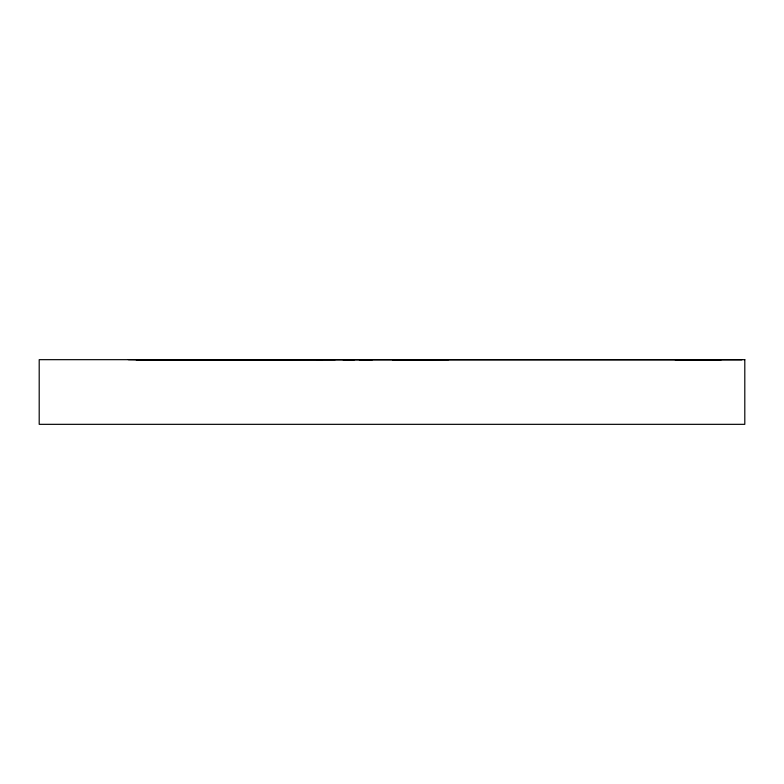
<?xml version="1.0" encoding="UTF-8"?>
<svg xmlns="http://www.w3.org/2000/svg" width="784" height="784" viewBox="0 0 784 784"><rect width="100%" height="100%" fill="white"/><g stroke="black" fill="none" stroke-linecap="round" stroke-linejoin="round"><path stroke-width="1.18" d="M711.892 359.758L694.095 359.67M397.341 359.67L396.675 359.67M141.688 359.836L148.989 359.787M183.966 359.758L190.365 359.758M171.98 359.836L335.297 359.67M282.064 359.758L291.609 359.758M707.099 359.758L708.481 359.758M207.495 359.758L212.425 359.758M174.303 359.797L146.608 359.67M392.51 359.836L448.703 359.67M316.579 359.836L321.891 359.836M252.615 359.758L262.581 359.758M675.23 359.836L689.665 359.836L682.648 359.67M174.685 359.836L179.81 359.787M155.957 359.787L148.127 359.836L158.799 359.778M184.054 359.787L176.292 359.836L186.484 359.778M220.716 359.836L281.093 359.768M343.02 359.758L354.574 359.729M136.2 359.836L741.821 359.836M701.69 359.787L716.821 359.836M702.562 359.778L721.104 359.836M699.328 359.787L708.403 359.836M690.635 359.758L708.03 359.836M700.181 359.787L712.195 359.836M128.4 359.67L144.609 359.836M686.608 359.758L700.465 359.836L697.711 359.797M359.209 359.729L372.371 359.768M394.509 359.758L400.555 359.836M744.8 359.67L39.2 359.67L39.2 424.33L744.8 424.33L744.8 359.67"/></g></svg>
